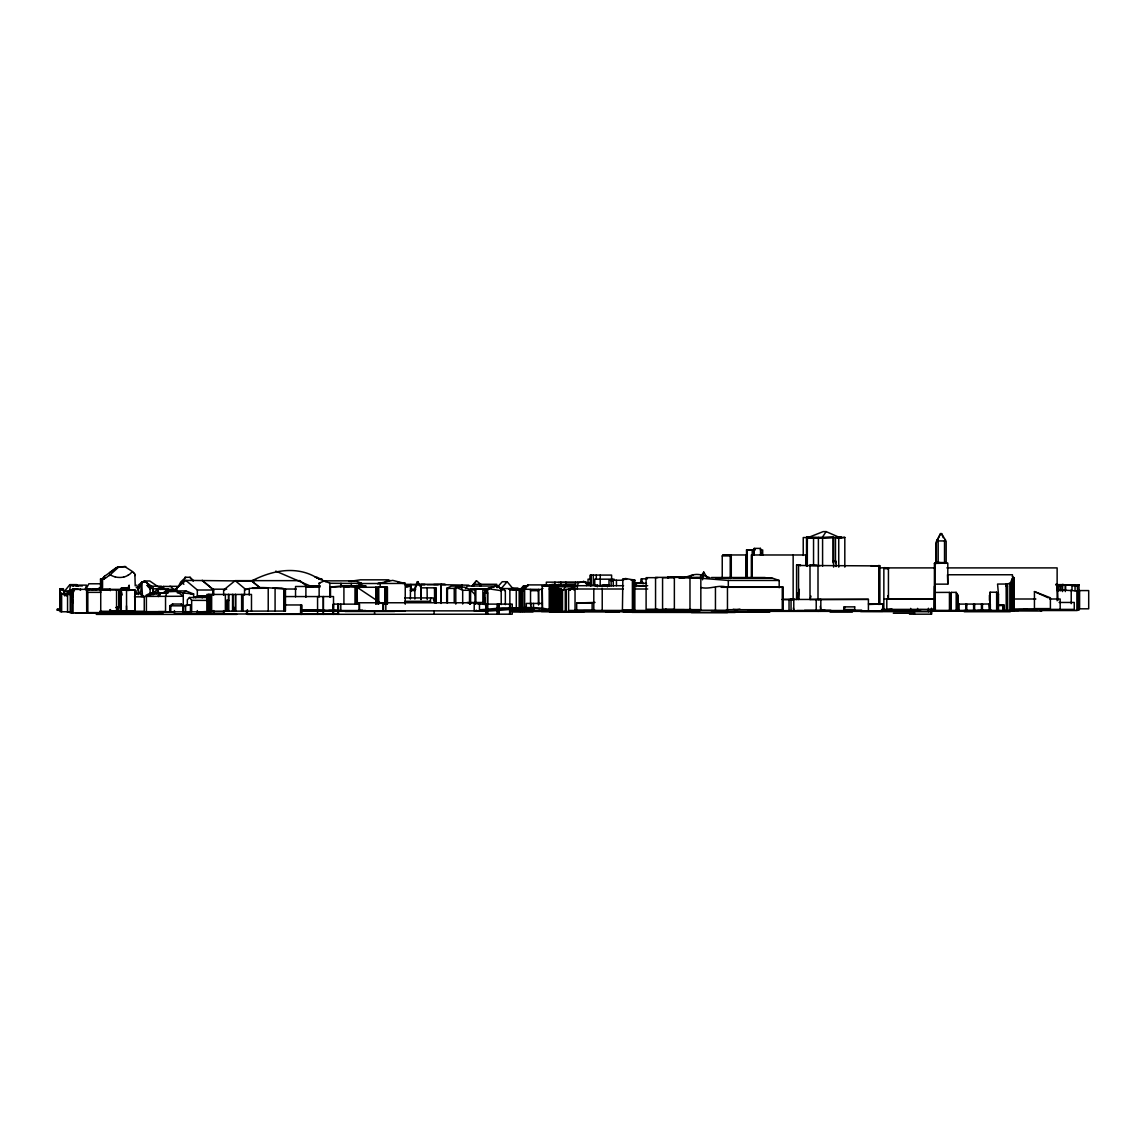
<?xml version="1.0" encoding="UTF-8"?>
<svg xmlns="http://www.w3.org/2000/svg" width="1146" height="1146" viewBox="0 0 1146 1146"><rect width="100%" height="100%" fill="white"/><g stroke="black" fill="none" stroke-linecap="round" stroke-linejoin="round"><path stroke-width="1.5" d="M357.366 604.114L357.108 587.296L357.079 604.1L357.108 587.296L387.434 587.239L387.434 604.085M470.419 603.899L470.433 589.889L475.533 589.889M484.128 604.515L484.128 592.883L486.391 592.281L487.594 592.883L487.566 604.515L487.594 588.614L497.321 585.721L502.65 589.732M298.132 613.654L301.613 614.385L301.613 604.959L284.222 604.959M807.013 566.368L807.314 537.889L806.54 537.546M333.515 604.128L333.242 614.385L333.242 604.128L359.529 604.143L359.529 610.503M934.405 586.208L934.133 610.66M761.245 554.979L760.428 548.39L754.24 548.39L754.14 554.979L753.653 551.641M797.1 592.711L796.585 599.516L796.585 564.964L800.825 565.451L796.585 564.964M799.306 589.316L798.547 599.516L798.547 565.451L820.035 565.694M140.428 594.717L141.732 582.039L146.645 582.154L150.14 587.941L150.14 594.717M86.709 592.124L86.938 589.373L120.788 589.359M128.925 590.075L128.882 590.505M121.376 590.519C120.645 587.554 131.489 593.327 129.226 588.17L121.72 588.17L121.462 589.689M65.408 595.462L63.975 594.817L65.852 594.33L66.597 595.376L66.726 594.101L69.319 593.413M109.457 572.699L116.505 567.442M135.228 585.921L134.899 574.49M549.335 589.245L550.366 586.523L552.1 586.48L551.427 611.706M702.527 579.79L703.759 572.098L707.068 577.641M129.226 588.17L128.968 589.689L129.154 585.133L128.123 588.256M935.337 610.66L935.064 584.145L947.799 584.145L947.484 574.762L1012.448 574.762L1012.534 576.925L1014.009 577.656L1013.709 579.461L1012.233 578.744L1010.801 582.082L1011.775 583.987L1011.775 610.66M183.79 606.291L181.355 604.057L172.631 604.028L169.737 605.804L169.708 611.778M878.753 565.909L870.673 565.694M138.637 589.144L139.282 586.165L140.099 586.179M640.299 583.128L641.345 578.83L647.418 578.83M69.089 593.771L70.508 585.133L86.523 585.133L85.262 589.073M868.41 611.348L868.41 599.358L810.007 599.516L811.01 596.135M484.858 592.654L484.787 588.815L474.988 588.829L474.988 604.114M156.658 593.771L157.69 590.505L159.093 592.811L163.176 592.84L168.19 589.202L170.668 590.921M80.048 590.133L80.435 589.03L80.85 589.803M700.994 577.684L700.005 578.343M141.015 596.45L183.274 596.249L176.842 591.379L167.23 591.751L165.54 596.249L165.54 611.806M419.808 584.489L417.388 581.638L414.866 587.841L414.866 599.029M415.583 587.841L416.485 585.606M416.943 584.489L418.104 581.638M505.343 604.63L505.343 590.935L502.378 588.113L501.246 590.691L487.594 588.614L497.321 585.721M103.255 577.842A14.44 1.576 -38 0 0 102.682 578.644L102.71 579.217A12.85 1.418 -38.4 0 0 103.498 579.017M502.378 588.113L501.246 590.634L501.361 588.715M946.166 563.374L946.166 541.327L941.554 533.592L940.551 533.592L936.038 543.233L936.038 563.374L937.672 562.758L936.038 562.027L934.405 563.374L934.405 610.66M940.551 533.592L936.368 541.428L936.368 563.374L936.038 562.027L942.943 563.144M72.742 602.911L71.811 592.926L73.688 589.245L75.178 589.259M90.448 589.445L74.905 589.245L73.058 592.854L73.058 612.895M85.649 589.818L88.844 583.787L101.206 583.787M562.113 611.706L562.113 590.233L563.861 589.431L565.436 586.451L575.507 586.68M753.409 549.965L754.24 548.39M100.132 588.8L101.55 586.294M137.563 589.13L139.282 586.165M1003.151 605.375L1003.151 610.66L1003.037 605.546L1004.154 605.36L1004.154 610.66M91.465 589.56L96.164 589.373M957.855 610.66L958.07 595.39L956.179 592.353L951.209 592.382L950.278 593.771L950.278 610.66M141.732 582.039L138.165 587.941L138.165 594.717M989.843 610.66L989.242 603.999L982.423 604.028L982.451 604.887L981.434 604.028L974.573 604.057L974.616 604.916L973.599 604.057L966.737 604.085L966.78 604.945L965.763 604.085L958.93 604.114L958.414 604.973L957.855 604.171M989.843 604.859L990.087 592.224L996.648 592.21L997.392 610.66M175.854 590.133L178.189 586.337L169.665 586.337M110.417 609.572L110.417 612.895L70.25 612.895L70.25 592.554L72.327 589.23L74.905 589.245M71.811 612.895L71.811 592.697L73.974 589.245L79.031 589.359M182.271 582.598L185.767 577.226L180.839 581.839L178.547 586.093L182.271 582.598L183.876 584.317M944.533 563.374L944.533 540.926L945.436 539.565M806.54 566.153L806.54 537.273L821.983 537.889L826.137 531.615L840.534 537.889L844.817 537.417L844.817 567.127M826.137 531.615L823.157 531.615L807.314 537.889L841.408 537.359L837.139 537.746M699.375 578.515L703.759 572.098M465.448 588.6L467.281 586.021L497.135 586.021M183.389 605.847L169.737 605.804M158.363 596.249L160.927 592.854L165.353 592.955L167.23 591.751M548.003 585.792L544.565 584.904L528.134 584.904L524.639 589.502L524.639 611.477M64.72 595.949L64.72 591.021L69.849 584.618L76.796 584.618M67.557 611.763L67.557 595.777L66.769 595.719L67.686 591.035L64.72 591.021M68.674 591.035L66.941 591.952M70.264 589.818L67.872 592.797L71.367 592.811M103.126 577.913L103.914 577.011M476.478 580.807L471.994 586.007L476.478 580.807L480.718 584.274L480.718 586.007M667.66 577.025L668.605 577.298M1010.829 610.66L1010.829 585.105L1011.775 583.987M160.526 589.459L163.19 586.408L170.854 586.48L173.132 589.116M500.788 589.015L507.148 581.71L513.566 589.373M496.934 587.64L502.263 581.71L507.148 581.71M207.827 597.51L189.448 597.51L187.314 599.874L187.314 605.317M622.464 579.317L625.53 578.501L634.855 580.191L634.855 610.102L622.421 610.102L622.865 579.317M527.905 586.15L523.45 585.964L519.167 590.534L522.934 590.663L520.356 590.262L520.356 611.477M722.238 577.369L722.238 555.91L723.298 554.793L731.277 554.793L731.277 578.114M525.455 585.964L521.086 590.519L521.086 589.202L528.134 584.904M730.217 578.558L730.217 555.91L731.277 554.793M157.833 589.818L161.744 586.566M479.744 585.277L480.718 584.274M104.845 576.023L117.637 567.184L124.713 566.554L132.463 571.525L129.87 574.089A17.405 11.661 2.3 0 1 127.922 575.278M555.208 611.706L555.853 587.468L554.535 587.053L553.89 611.706M560.795 611.706L560.795 589.818L561.44 589.202L562.758 590.362M555.624 611.706L556.268 587.597L557.586 588.013L556.927 611.706M557.343 611.706L557.987 588.142L559.305 588.543L558.661 611.706M559.076 611.706L559.721 588.672L561.039 589.073L560.38 611.706M195.608 597.782L197.757 595.762L204.418 595.762L207.755 597.911M202.183 597.854L204.418 595.762M640.929 582.827L635.228 583.314M109.285 575.564L118.554 567.184L125.731 566.554M82.354 585.935L74.003 585.735M1074.533 586.251L1077.441 586.251L1079.016 584.832L1079.016 610.145L1076.108 610.145M552.701 611.706L552.888 586.451L551.427 586.48M325.908 581.781L317.055 577.956C296.542 565.265 271.631 570.479 251.475 581.065L185.838 580.392L174.436 590.147L175.682 590.147M448.358 588.571L449.275 587.812M299.178 581.208L299.851 580.65L306.24 585.864M223.642 595.275L223.642 590.032L235.159 580.65L299.851 580.65M251.389 580.707L260.414 588.084L251.303 580.65M193.617 597.553L193.617 593.986L185.838 590.921L183.274 592.998L168.261 589.689L164.766 592.167M689.849 577.828A5.959 1.074 -5.6 0 1 689.09 577.498C694.304 571.868 703.2 575.192 709.46 577.57M575.45 584.431L565.838 584.431L564.376 585.477L575.579 585.477L575.579 582.154M138.637 584.804L144.267 580.979L149.754 580.979L159.194 587.468M430.81 597.926L430.137 601.75L405.856 601.765M944.533 562.457L945.063 563.374L946.166 562.657L938.173 562.471L936.554 563.374L936.368 561.912M446.711 602.638L446.711 588.399L451.452 586.079L459.804 586.079L461.938 588.6L461.938 584.675M96.235 589.932L102.037 586.265M699.647 578.014L700.836 577.756L700.836 609.629L689.047 609.629M406.629 587.282L410.497 585.893L405.655 585.893M127.994 575.335L126.619 576.023A13.809 9.354 2.9 0 1 123.725 577.083M997.392 595.089L998.481 594.502L997.564 584.059L1006.145 584.03L1006.245 586.38L1007.463 586.38L1007.463 610.66L1007.377 584.016L1009.855 583.199L1010.829 585.105M587.053 583.887L590.247 583.128M588.815 583.815L590.562 583.013M793.376 607.967L793.777 611.348L793.777 598.871L789.035 599.788L793.147 599.516L793.147 554.979M793.777 598.871L791.771 599.516M319.132 596.994L319.132 583.185L324.361 580.85L355.804 580.85L361.234 583.242L361.234 586.695M193.688 597.496L198.716 596.092M813.545 565.379L813.545 537.402L833.615 537.374L833.615 567.098M833.615 537.374L821.983 537.889M459.804 586.079L454.231 588.385L446.711 588.399M177.372 592.983L178.848 592.382M820.035 611.348L823.229 610.059M700.779 577.799L699.977 577.87M193.545 580.664L189.964 577.369L193.044 580.979M244.528 595.103L244.528 589.789C257.435 585.706 272.49 588.342 285.454 589.116L285.454 611.062L206.853 611.205L206.853 594.445L251.49 594.445L251.49 611.205M847.195 611.348L850.375 610.188M1058.116 591.236L1058.116 585.549L1061.611 584.618M934.405 563.374L947.799 563.144L947.799 584.145M947.14 563.374L945.063 562.199L945.063 563.374M701.151 587.54C710.205 589.775 718.814 584.088 727.466 587.397L727.466 610.288L656.013 610.116M593.299 575.077L593.299 584.503L600.16 585.907L603.856 584.704L608.87 584.976M693.43 574.633L684.09 577.727L679.005 577.87M878.724 568.029L884.97 567.657L888.437 568.66L885.027 568.66M87.383 589.56L110.417 589.56L87.383 589.56L89.216 589.445M817.786 611.348L821.224 610.345M100.519 587.683L100.519 579.045L104.071 578.773M751.361 611.348L754.698 610.403M380.615 582.856L377.507 583.686L392.663 580.363L405.24 583.543L397.805 582.34M385.285 581.609L389.955 580.363M70.307 594.588L65.852 594.244L66.597 594.072L65.852 595.433M139.526 587.182L137.892 587.611L137.892 589.073M351.75 585.935L340.82 585.921L365.789 585.864L359.386 585.448L364.142 585.864M578.744 582.698L583.758 581.423L587.296 583.959M354.214 585.921L357.022 585.577M129.455 587.454L120.602 588.414M123.696 577.011L122.149 577.298A12.291 8.194 2.6 0 1 118.983 577.426L117.393 577.326A12.721 8.523 2.7 0 1 115.073 576.796M746.533 549.98L754.985 549.836L746.533 549.98L746.533 578.114M254.254 580.707L250.802 581.366M244.528 589.789L248.381 589.015M595.046 610.331L576.682 610.331L576.682 603.011L595.046 602.424M183.002 611.778L182.816 605.776L190.451 604.93L190.451 611.706L182.816 611.706M183.159 611.706L183.561 605.776L183.561 611.706M542.244 608.755L542.216 586.165L553.045 584.374L561.268 585.004M542.216 586.165C553.303 585.62 564.076 583.601 575.077 586.852M183.159 605.847L190.451 604.93M668.591 577.856L668.175 577.971A19.683 2.98 25.5 0 0 667.917 578.171M205.85 611.563L198.888 611.921L198.888 612.895L201.18 612.508M198.888 612.895L212.282 611.534M868.883 604.458L882.735 603.971L882.735 611.348L722.238 611.348M249.699 581.065L255.887 580.048M565.852 611.706L565.852 589.373L575.077 588.571M563.861 589.431L566.167 589.946L566.167 611.706M818 611.348L825.048 610.317M348.885 581.495L360.431 579.833L388.623 579.833M509.87 590.118L515.012 589.904M303.074 610.102L336.595 610.317L336.595 611.305L303.074 611.09L303.074 610.102L305.953 609.715L325.249 610.574M303.074 611.09L336.595 611.305M674.22 577.04L679.191 577.04A5.916 0.874 7.2 0 1 679.005 577.097M315.078 585.935L305.896 587.182L319.92 587.182M67.557 595.777L60.179 593.127L60.179 611.763L70.336 611.763M734.987 609.715L739.987 609.113M357.079 610.818L362.365 610.188M726.736 586.953L727.466 587.239M205.134 612.021L208.715 611.62M479.873 610.059C503.954 610.675 528.32 604.128 552.114 610.044L552.114 611.033L539.207 611.047L513.623 608.698M476.263 610.116L476.263 611.105C501.547 612.107 527.117 604.902 552.114 611.033M469.502 603.87L469.502 589.775L470.433 589.674L464.545 587.167L455.793 587.167L455.793 604.128M888.437 609.385L891.975 609.027M116.075 607.38L117.422 607.194M330.492 597.238L330.492 587.039L340.734 586.064L365.789 586.136M623.066 579.303L626.661 579.303M479.888 609.801L502.478 607.881L519.955 608.068M476.263 611.105L487.122 610.159M499.857 609.085L502.478 608.87M844.817 537.417L835.477 537.689L835.477 562.801M672.788 577.197L670.94 577.312M104.2 579.045L100.519 579.045M121.977 589.832L119.413 590.004L119.413 607.581M121.462 589.832L118.84 590.004L118.84 607.595L115.947 607.595M135.701 612.523L132.32 612.68L140.471 612.523M1063.216 584.374L1062.17 584.431L1063.001 585.549L1058.116 585.549M359.386 585.391C355.217 584.933 366.032 586.222 362.136 585.721M631.575 579.776L631.188 579.79A5.444 1.361 8.7 0 1 630.773 579.819M780.268 587.01L783.205 587.253L783.205 609.715L726.449 609.701M147.963 586.795L151.358 586.723L146.702 585.42M336.595 610.317L328.759 610.446M565.436 586.451L553.375 586.466L553.475 611.706M273.035 588.113L281.415 588.013L285.454 589.116M614.628 579.976L611.147 581.008L613.282 581.008M151.974 592.983L164.236 592.797M232.896 607.179L234.629 607.595L234.629 610.56L232.552 610.56M252.349 588.371L268.221 588.185L268.221 611.062M350.891 583.328L361.234 583.242M359.887 583.543L405.24 583.429L405.24 604.229M837.97 537.388L841.408 537.359M158.205 589.073L156.042 588.586M157.031 589.073L159.924 589.073M542.072 589.445L521.086 589.202L522.361 589.187M402.518 583.443L405.24 583.429M1062.586 591.594L1062.586 584.847L1075.048 585.592L1075.048 590.849M1072.584 585.592L1075.048 585.592M542.96 588.514L542.244 588.514L542.574 608.741M935.337 592.439L949.447 592.382L950.278 593.771M319.132 583.185L319.92 583.185M572.026 586.623L550.366 586.523L550.295 611.706M120.172 590.004L119.413 590.004L119.829 593.528M508.609 589.001L521.931 588.987M484.027 589.889L487.566 590.405M182.816 605.776L183.561 605.776M546.585 610.059L552.114 610.044M806.54 537.273L815.78 537.889M810.723 537.546L803.231 537.546L803.231 555.423M937.199 539.594L938.173 540.926L944.533 540.926M760.428 548.39L760.529 549.937L762.692 549.965L762.692 555.223M722.954 554.965L746.533 554.965M722.238 555.91L730.217 555.91M832.999 561.239L836.093 561.239L836.093 566.539M809.663 565.236L816.597 565.236M809.907 565.508L879.884 565.909L879.884 604.458M117.637 567.184L118.554 567.184M884.97 567.9L935.05 567.9M946.897 567.9L1057.128 567.9L1057.128 600.748M315.021 577.083L322.169 579.274L318.645 579.274M184.678 577.369L190.293 577.226M691.41 577.383L655.555 577.383L655.555 609.543L691.41 609.543M678.776 577.541L699.719 577.541M711.508 577.512L765.227 577.512M657.876 577.67L646.1 577.67L646.1 609.257L657.876 609.257M701.409 577.727L678.804 577.312M706.538 577.727L709.918 577.727M742.236 577.856L771.63 577.856L779.18 580.463L779.18 587.755M591.064 579.174L588.041 579.174L588.041 584.231M614.113 579.174L594.76 579.174L594.76 584.245M623.567 580.248L608.999 580.248L608.999 585.706M701.667 578.315L728.312 580.435L779.18 580.463M558.116 582.626L576.209 582.626M586.193 583.028L589.144 583.028M633.609 583.314L646.516 583.314M324.361 580.85L329.862 583.242L351.321 583.443L351.321 585.807M444.806 584.288L421.141 584.288L421.141 599.501M404.796 584.489L424.88 584.589M433.761 584.503L445.794 584.503M404.796 584.589L425.367 584.589M468.829 585.205L441.067 584.675L441.067 603.068M1056.512 584.632L1061.182 584.632M427.014 584.804L438.202 584.718M1055.996 585.176L1057.529 585.176L1057.529 591.15M359.386 585.448L362.895 585.635M544.078 585.606L549.736 585.606M623.567 585.706L574.189 585.706L574.132 590.362M633.523 585.706L647.705 585.706M319.978 585.921L310.122 585.921L275.756 571.109M601.364 585.821L609.672 585.821M148.092 586.208L161.314 586.208M313.073 586.021L319.978 586.021M313.732 586.48L295.539 586.48L295.539 596.908M343.915 604.028L343.915 586.537L349.401 586.537L330.492 587.039M1057.5 586.766L1057.944 600.375M721.493 586.953L782.274 587.01L782.274 609.715M343.915 586.537L357.366 587.368M721.206 587.296L783.205 587.253M136.216 587.669L139.583 587.669M511.087 588.07L517.949 588.07M100.476 588.457L101.335 588.457M60.036 588.729L60.036 609.514L60.036 588.729L63.402 588.729L63.775 593.685M489.285 588.815L470.419 588.8L470.433 604.114M500.315 588.614L509.87 588.571L509.855 614.184M511.675 588.772L516.517 588.772L512.806 588.657M284.108 589.03L296.255 589.03M623.352 589.001L568.602 589.001L568.602 610.446L665.339 610.446M633.795 589.001L647.705 589.001M168.19 589.202L158.048 589.202L152.962 592.769L157.761 592.811M202.169 580.449L212.812 589.187L226.679 589.187M86.623 589.388L86.709 612.895M156.945 589.359L176.957 589.359M121.72 588.17L121.977 589.689L134.813 590.09L134.813 611.09M512.72 589.588L522.691 589.588M60.394 590.176L63.775 590.176M99.659 589.875L134.813 590.004M185.838 580.392L197.327 590.004L213.686 590.004L213.686 595.146M223.642 590.032L224.945 590.032M520.141 590.061L516.287 589.975L516.287 609.672L519.353 609.672M1059.004 589.889L1077.197 590.892L1077.197 610.532L1040.339 610.532M69.089 590.391L72.499 590.391M455.793 587.167L462.683 590.276L470.118 590.276L470.118 604.028M520.356 590.262L522.934 590.663M538.634 590.677L530.641 590.677L530.526 589.932L538.52 589.946L538.634 604.544M1079.245 590.577L1088.7 590.577L1088.7 608.812L1079.245 608.812M172.416 590.921L185.838 590.921M153.808 592.597L158.363 592.597L160.282 594.803M484.128 592.883L487.594 592.883M150.599 592.94L161.715 592.94M163.592 592.983L168.218 592.983M134.741 593.528L139.955 593.528L144.253 596.822L144.253 611.348L99.645 611.291M65.752 595.189L66.769 595.261M205.478 595.834L197.757 595.762M284.222 596.565L333.515 596.565L333.515 614.385M134.469 596.822L144.253 596.822M404.767 597.926L433.202 597.926L433.847 601.12M887.864 595.605L888.437 598.971L934.463 598.986L883.853 598.971M1013.279 599L1035.855 599M1049.765 599L1060.179 599L1060.179 609.385M781.987 599.473L868.41 599.358M228.785 600.318L226.65 600.318L226.65 610.574L228.785 610.574M404.767 601.306L430.81 601.306M1059.133 602.452L1074.26 602.452L1074.26 609.385L1012.792 609.385M467.024 602.481L484.156 602.481M356.019 602.767L479.472 602.767L479.472 610.875L337.211 610.818M576.682 603.011L592.138 603.011L592.138 610.331M542.402 603.426L526.301 603.426L526.301 610.073L533.821 610.073M477.81 604.114L512.248 604.114L512.248 614.184L247.393 614.385L247.393 609.672M868.41 603.971L882.735 603.971M1003.552 604.945L1003.552 610.66L1003.552 604.945L997.564 604.945L997.894 610.66M997.894 605.546L1003.037 605.546M120.788 607.065L117.422 607.065L117.422 611.09M1023.836 609.128L1026.945 609.128M1013.193 609.371L1041.342 609.214M881.546 609.385L935.107 609.385M672.645 609.672L684.42 609.672M920.037 609.672L935.337 609.844M1018.694 609.672L1033.076 609.672M545.783 610.03L549.335 610.03M1032.188 610.016L1036.571 610.016M804.449 610.317L830.893 610.317M851.936 610.317L861.849 610.317M964.316 610.259L991.548 610.259M337.841 610.503L365.789 610.56M542.244 610.446L549.736 610.446M796.943 610.546L847.481 610.546M930.624 610.36L964.201 610.446M977.653 610.474L1018.679 610.474M337.368 610.632L340.892 610.632M583.457 610.675L631.532 610.804M711.165 610.703L722.968 610.818M755.615 610.646L803.389 610.646M852.595 610.574L861.735 610.574M864.055 610.789L920.582 610.789M931.454 610.775L1014.009 610.66L1014.009 577.656M115.474 610.918L118.038 610.918M511.861 610.904L519.109 610.904M583.801 610.818L632.406 610.804M748.094 611.033L806.498 610.947M930.924 611.047L966.637 611.047M1009.755 610.918L1041.714 611.033M110.417 611.09L135.056 611.09L135.056 590.09L121.032 590.104L122.25 594.946M342.153 611.119L405.24 611.119M720.376 611.19L722.825 611.19M768.88 611.162L783.706 611.162M158.363 611.62L165.54 611.62L109.472 611.735M345.046 611.477L394.668 611.477M510.844 611.42L579.16 611.506M583.4 611.362L605.303 611.362M541.442 611.549L584.174 611.706M605.575 611.749L656.558 611.749M860.617 611.563L931.612 611.749M964.216 611.735L1010.314 611.735M67.184 611.849L70.68 611.849M126.117 611.849L139.769 611.849M150.14 611.849L224.544 611.806M512.348 611.849L533.033 611.849M550.452 611.778L619.442 611.849M623.18 611.907L699.719 611.792M67.872 612.021L70.264 612.021M721.536 612.222L769.74 612.222M830.076 612.05L852.38 612.05M69.089 612.336L70.508 612.336M137.133 612.265L173.161 612.265M631.962 612.365L735.245 612.48M86.709 612.594L100.733 612.594L100.733 589.875M691.425 612.566L727.524 612.58M76.538 613.024L97.353 613.081M118.597 613.096L163.076 613.096M75.407 613.225L140.041 613.225M893.321 613.239L914.136 613.239M337.024 613.984L174.436 613.984L174.436 610.589M96.278 614.385L236.878 614.385M909.48 614.184L931.612 614.184L931.612 608.397M733.598 577.799L771.63 577.856M742.952 577.842L715.505 577.813L730.374 577.813M760.056 577.842L758.638 577.842M1079.016 584.832L1065.579 584.804L1065.565 589.918M86.938 589.373L87.827 592.353L100.733 592.367L99.845 589.373M782.704 599.501L793.147 599.516M357.853 585.577L363.253 585.935M350.891 586.107L351.75 586.136M718.012 577.813L718.857 577.813M691.812 578.014L693.101 577.999A5.773 0.931 -5.6 0 0 694.519 577.856A5.859 1.031 -5.7 0 0 696.338 577.641L700.306 577.656M189.448 597.51L191.654 600.332L208.443 600.418M1061.139 586.093L1057.529 585.978M60.781 610.532L57.3 610.245L57.3 609.271L61.096 609.314M57.3 610.245L61.096 610.302M162.961 592.754L166.557 592.826M72.327 589.23L77.326 589.359M149.009 587.826L153.235 588.829L153.235 592.511M152.962 592.511L152.962 588.758L159.924 589.001M517.175 589.961L521.43 590.19M172.631 604.028L170.811 606.334L170.768 611.778M378.638 586.709L387.019 587.296M644.109 586.15L637.004 585.62L634.784 583.314M523.45 585.964L525.856 586.15M190.207 593.714L193.617 593.986L183.274 592.998L183.274 604.887M57.3 609.271L60.781 609.543M70.25 592.554L71.811 592.697M727.209 587.196L728.312 587.296L728.312 580.435M574.461 587.024L571.009 586.637L573.186 587.039M181.355 604.057L182.629 605.733M689.305 577.584L697.542 578.057A5.845 1.16 6.4 0 0 698.745 578.028A5.787 1.189 6.6 0 0 699.705 577.928M134.755 575.45L134.927 575.478A12.319 1.433 41.1 0 0 135.142 575.306M733.225 609.214L736.491 609.715M137.749 612.566L141.187 613.096M1055.738 584.302L1060.165 585.119M562.915 585.32L567.857 586.265M634.855 580.191L632.578 579.661A5.444 1.361 8.7 0 1 631.647 579.804M157.217 588.571L158.205 588.829M75.45 585.534L78.372 586.308M544.565 584.904L547.702 585.735M115.044 576.853L113.511 576.381A15.285 10.271 2.7 0 1 111.32 575.407L110.317 574.848M553.89 587.669L553.733 586.451M608.569 585.549L607.437 585.176L607.437 586.852M109.601 610.016L112.91 611.291M1034.437 591.58L1050.395 597.797L1050.395 608.612L1034.437 608.612L1034.437 591.58L1048.246 597.797M1059.133 585.191L1059.935 585.549L1059.935 590.82M70.508 585.133L73.215 586.351M60.179 593.127L62.715 594.258M878.867 565.379L879.884 565.909M1012.376 576.896L1013.795 577.713L1013.709 610.66M502.048 589.56L496.891 585.721M153.306 587.468L144.267 580.979M381.317 603.469L357.079 587.296L357.108 604.1M583.629 581.423L586.967 583.815M700.679 574.662L702.684 576.18M505.343 590.935L502.22 588.113M235.159 580.65L245.301 589.116M212.812 589.187L212.812 594.573L212.812 589.273M202.226 580.392L213.686 590.004M470.433 589.889L475.232 594.831M634.34 584.532L636.116 586.637M417.388 581.638L421.141 587.927M110.288 590.09L109.701 589.03L110.288 590.663M163.19 586.408L164.494 589.431M941.554 533.592L943.258 537.76M641.345 578.83L643.107 583.758M60.179 595.82L61.311 599.014M136.746 585.105L139.268 592.726M157.69 590.505L158.563 593.843M479.486 584.274L479.93 586.007M486.391 592.281L486.463 589.846M497.321 587.468L496.748 584.274L473.67 584.274L473.67 586.007M141.689 582.526L142.505 596.407M820.264 606.277L820.823 611.348L820.823 599.358L818 599.687L818 565.694M931.111 610.746L931.311 614.184L931.397 608.397M72.456 591.665L72.757 596.966M1007.377 584.016L1007.463 586.38M484.901 597.868L484.973 604.515M126.49 605.847L126.547 611.09L126.547 590.104M936.038 562.027L936.038 563.374M1079.589 590.577L1079.589 608.812M1077.441 586.251L1077.441 610.145M1071.997 584.861L1071.997 589.918M1071.224 589.889L1071.224 603.655M1065.322 584.847L1065.322 591.594M1060.967 585.549L1060.967 590.82M1012.233 578.744L1012.233 610.66M1009.855 583.199L1009.855 610.66M1006.145 584.03L1006.245 610.66M1004.054 605.145L1004.054 610.66M998.481 594.502L998.481 610.66M996.648 592.21L996.648 610.66M990.33 604.042L990.33 610.66M990.087 592.224L990.201 610.66M989.743 603.183L989.743 610.66M989.428 595.275L989.428 600.404M989.242 603.999L989.242 610.66M982.423 604.028L982.451 610.66M981.434 604.028L981.477 610.66M974.573 604.057L974.616 610.66M973.599 604.057L973.627 610.66M966.737 604.085L966.78 610.66M965.763 604.085L965.792 610.66M958.93 604.114L958.93 610.66M958.371 603.312L958.414 610.66M958.07 595.39L958.07 610.66M957.225 593.872L957.282 610.66M956.179 592.353L956.179 610.66M951.209 592.382L951.209 610.66M949.447 592.382L949.447 610.66M938.173 540.926L938.173 563.374M936.554 563.374L936.554 561.755L935.064 563.144L935.064 610.66M928.418 608.268L928.418 611.749M917.602 608.368L917.602 610.087L908.979 609.873M914.508 610.689L914.508 614.184M910.683 608.368L910.683 610.087M888.437 567.9L888.437 598.971M886.803 598.971L886.803 609.385M883.853 568.029L883.853 609.385M878.753 565.694L878.753 604.458M844.645 606.864L844.645 609.557M838.743 537.417L838.743 567.127M832.999 537.646L832.999 562.801M822.584 537.374L822.584 566.253M818.387 537.402L818.387 565.379M816.21 599.516L816.21 611.348M810.007 565.451L810.007 599.516M807.314 537.517L807.314 566.368M805.853 565.451L805.853 554.979L751.361 554.979L751.361 578.114M791.041 598.871L791.041 611.348M789.035 599.473L789.035 611.348M760.529 549.937L760.529 555.223M752.206 549.965L752.206 578.114M747.264 549.836L747.264 578.257M745.917 554.965L745.917 578.114M715.448 587.54L715.448 610.288M689.978 577.383L689.978 609.543M665.84 608.927L665.84 612.365M633.523 580.191L633.523 610.102M632.391 579.919L632.391 610.102M616.448 580.248L616.448 585.706M613.282 580.248L613.282 585.978M611.606 579.174L611.606 575.077L590.247 575.077L590.247 585.606M611.147 580.248L611.147 585.978M602.08 585.305L602.08 586.852M602.223 589.001L602.223 610.446M600.275 575.077L600.16 585.907M597.338 585.105L597.338 586.852M596.292 575.077L596.292 579.174M593.8 589.001L593.8 610.446M590.992 575.077L590.992 585.735M590.777 575.077L590.777 585.735M590.448 575.077L590.448 579.174M586.551 585.606L586.551 582.154L546.341 582.154L546.341 585.606M577.87 582.154L577.87 585.577M577.326 585.706L577.326 589.001M575.034 589.001L575.034 610.446M570.379 588.672L570.379 590.362M569.347 588.829L569.347 590.362M565.838 582.154L565.838 584.431M565.265 590.09L565.265 611.706M562.528 590.362L562.528 611.706M561.44 589.202L561.44 611.706M560.795 582.154L560.795 585.606M559.721 588.672L559.721 611.706M557.987 588.142L557.987 611.706M556.268 587.597L556.268 611.706M554.936 582.154L554.85 585.606M554.535 587.053L554.535 611.706M551.67 586.466L551.67 611.706M551.326 611.706L550.653 586.494L550.653 611.706M549.622 587.354L549.622 611.706M549.335 586.165L549.335 611.706M539.207 610.073L539.207 611.047M538.505 589.416L538.52 604.859M533.492 603.426L533.492 610.073M531.042 603.426L531.042 610.073M530.526 589.474L530.526 604.844M522.934 589.345L522.934 611.477M522.232 590.663L522.232 611.477M520.843 590.262L520.843 611.477M519.167 589.975L519.167 611.477M510.357 604.114L510.242 614.184M509.626 604.114L509.626 614.184M501.174 588.915L501.246 604.544M499.212 604.114L499.212 614.184M499.054 604.114L499.054 614.184M497.937 609.729L497.937 610.703M497.507 604.114L497.507 614.184M497.321 604.114L497.321 614.184M487.781 604.114L487.738 614.184M485.045 589.861L485.045 604.515M482.867 588.901L482.867 604.143M475.848 588.901L475.848 604.143M474.229 602.767L474.186 610.875M462.683 590.276L462.683 604.028M454.231 588.385L454.231 602.638M447.456 587.927L447.456 603.04M441.124 584.288L441.124 603.455M436.024 603.054L436.024 587.841L420.911 587.841L420.911 599.501M435.738 587.841L435.738 603.054M434.492 587.841L434.649 602.825M434.105 610.818L434.119 614.184M427.071 587.841L427.229 599.501M411.199 584.489L411.199 591.393M410.497 584.489L410.368 599.029M387.133 587.239L387.019 603.942M385.83 602.767L385.83 610.875M385.414 587.239L385.414 604.085M385.242 587.239L385.242 604.085M383.48 602.767L383.48 610.875M383.065 602.767L383.065 610.875M380.2 583.543L380.2 587.081M378.724 587.239L378.796 604.085M378.18 587.239L378.18 604.085M378.022 587.239L378.022 604.085M376.103 587.239L376.103 604.085M375.845 587.239L375.845 604.085M374.57 610.818L374.57 614.184M362.895 586.537L362.895 585.506L356.75 585.506L356.936 586.537M359.214 602.767L359.214 610.875M356.735 587.368L356.735 604.114M356.492 587.296L356.492 604.1M354.988 587.296L354.988 604.1M341.179 583.443L341.179 585.821M340.734 583.443L340.734 586.838M340.806 604.143L340.806 610.503M338.5 604.128L338.5 614.385M337.841 604.128L337.841 614.385M329.862 583.242L329.862 597.037M323.459 596.565L323.459 614.385M323.229 596.565L323.229 614.385M317.571 596.565L317.571 614.385M317.055 577.083L317.055 577.956M315.222 610.13L315.222 611.105M305.896 586.48L305.896 597.31M301.613 604.959L301.527 614.385M300.682 604.959L300.51 614.385M284.824 588.829L284.824 611.062M284.552 588.758L284.552 589.789M284.351 588.829L284.351 611.062M284.136 588.729L284.136 611.062M275.083 588.07L275.083 611.062M249.255 588.399L249.255 595.103M246.576 610.589L246.576 613.984M243.067 594.445L243.067 611.205M241.634 594.445L241.634 611.205M235.575 594.445L235.575 611.205M235.532 594.445L235.532 611.205M232.896 594.445L232.896 611.205M232.552 594.445L232.552 611.205M228.785 594.445L228.785 611.205M228.426 594.445L228.426 601.149M227.023 600.318L227.023 610.574M225.361 594.445L225.375 611.205M223.642 610.589L223.642 613.984M213.686 610.56L213.686 613.984M211.652 594.445L211.652 611.205M209.976 594.445L209.976 611.205M209.704 594.445L209.704 611.205M208.572 594.445L208.572 611.205M208.328 594.445L208.328 611.205M203.444 611.964L203.444 612.952M197.327 590.004L197.327 596.865M197.327 610.56L197.327 613.984M191.654 600.332L191.654 611.806M185.609 605.833L185.609 611.706M158.363 592.597L158.363 596.593M152.819 588.815L152.819 592.468M150.054 587.54L150.054 589.073M146.402 596.45L146.402 611.62M136.159 590.706L136.159 594.215M121.261 590.104L121.261 611.09M121.032 590.004L121.032 611.09M120.788 590.004L120.172 611.09M118.038 607.065L118.038 611.09M116.563 589.875L116.563 611.291M102.553 578.773L102.553 587.64M101.206 579.16L101.206 587.511M101.077 578.888L101.077 587.74M87.827 592.353L87.827 612.594M66.597 594.129L66.597 595.376M61.64 593.127L61.64 611.763M60.896 604.329L60.896 611.205M671.155 577.226A5.816 0.759 -5.4 0 1 668.548 577.183M674.292 577.111A6.031 0.917 -6.1 0 1 672.731 577.269M105.403 578.128A14.683 1.647 -38.3 0 1 104.343 578.716M105.231 577.899A14.039 1.447 -37.5 0 1 104.573 578.272M134.712 573.774A15.385 1.877 39.5 0 1 135.343 574.848M133.609 572.656A17.061 2.12 39.6 0 1 134.254 573.444M132.879 571.811A18.608 2.12 40.5 0 1 133.681 572.714M103.455 579.246A13.38 1.447 -37.9 0 1 103.097 579.346M109.687 575.134A18.15 1.791 -37.6 0 1 107.925 576.309M107.366 576.882A16.101 1.776 -38.1 0 1 105.518 578.014M103.641 577.197A17.663 1.905 -38.1 0 1 104.544 576.223M609.758 585.391A44.493 3.853 10.3 0 1 607.996 585.305M596.822 586.351A75.908 17.749 -2.7 0 1 594.917 585.749M595.891 585.563A76.066 17.434 -2.2 0 1 593.198 584.661M691.726 577.971A5.859 1.031 -5.7 0 1 689.806 577.799M513.823 589.474A29.825 5.486 10.7 0 1 516.001 589.488M415.583 589.087L414.866 590.562L410.368 590.562L411.199 589.087L415.583 589.087M153.435 594.502L146.043 595.247L150.14 593.256L158.363 593.256L153.435 594.502M553.131 586.466L552.343 586.48L552.343 611.706L553.131 586.466M674.364 577.713L662.574 577.713L662.574 609.357L674.364 609.357L674.364 577.713M854.701 606.864L843.743 606.864L843.743 609.557L854.701 609.557L854.701 606.864M485.775 614.184L485.775 604.114L485.732 614.184M384.798 604.085L384.798 587.239L384.741 604.085"/></g></svg>
